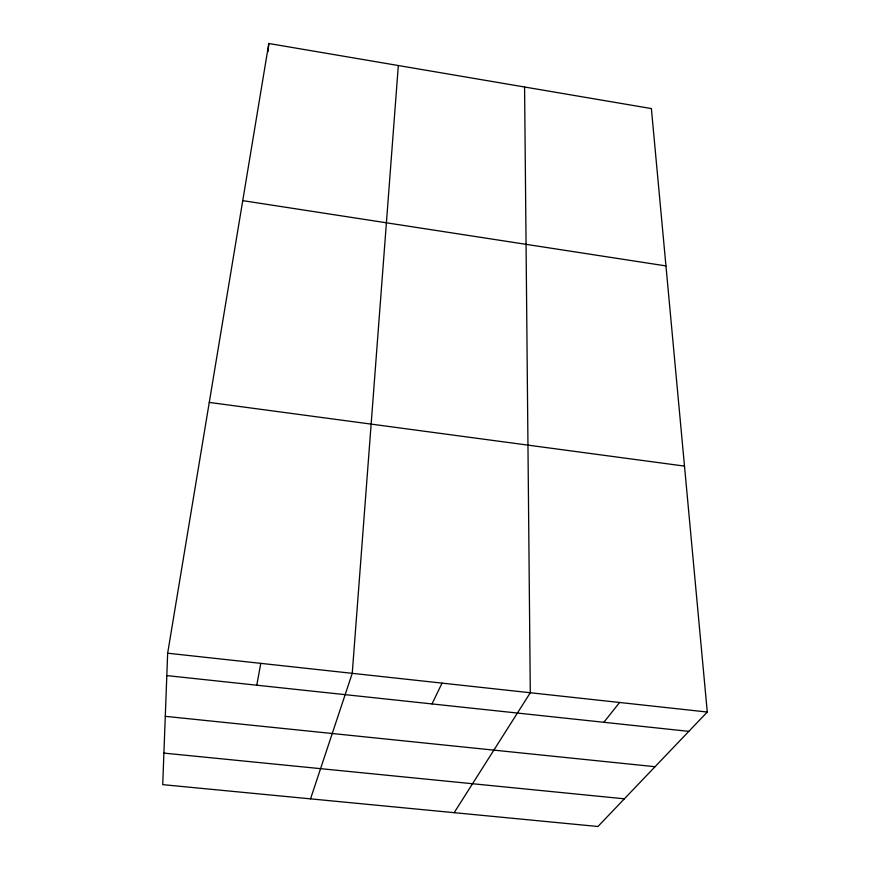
<?xml version="1.0" encoding="UTF-8"?>
<svg xmlns="http://www.w3.org/2000/svg" width="870" height="870" viewBox="0 0 870 870"><rect width="100%" height="100%" fill="white"/><g stroke="black" fill="none" stroke-linecap="round" stroke-linejoin="round"><path stroke-width="1.3" d="M167.66 653.207L162.723 784.642L597.929 826.5L707.277 712.041L651.38 108.576L268.819 43.5L167.66 653.207L707.277 712.041M398.329 65.533L352.241 673.336L310.536 798.856M268.014 51.569L268.819 43.5M256.77 685.212L260.782 663.364M432.02 703.928L442.058 683.124M454.162 812.678L530.298 692.748L524.577 87.011M603.856 722.296L619.581 702.481M163.908 753.105L624.377 798.812M165.289 716.336L655.056 766.709M166.822 675.598L688.822 731.365M209.268 402.418L684.494 466.102M242.752 200.633L665.952 265.916"/></g></svg>
